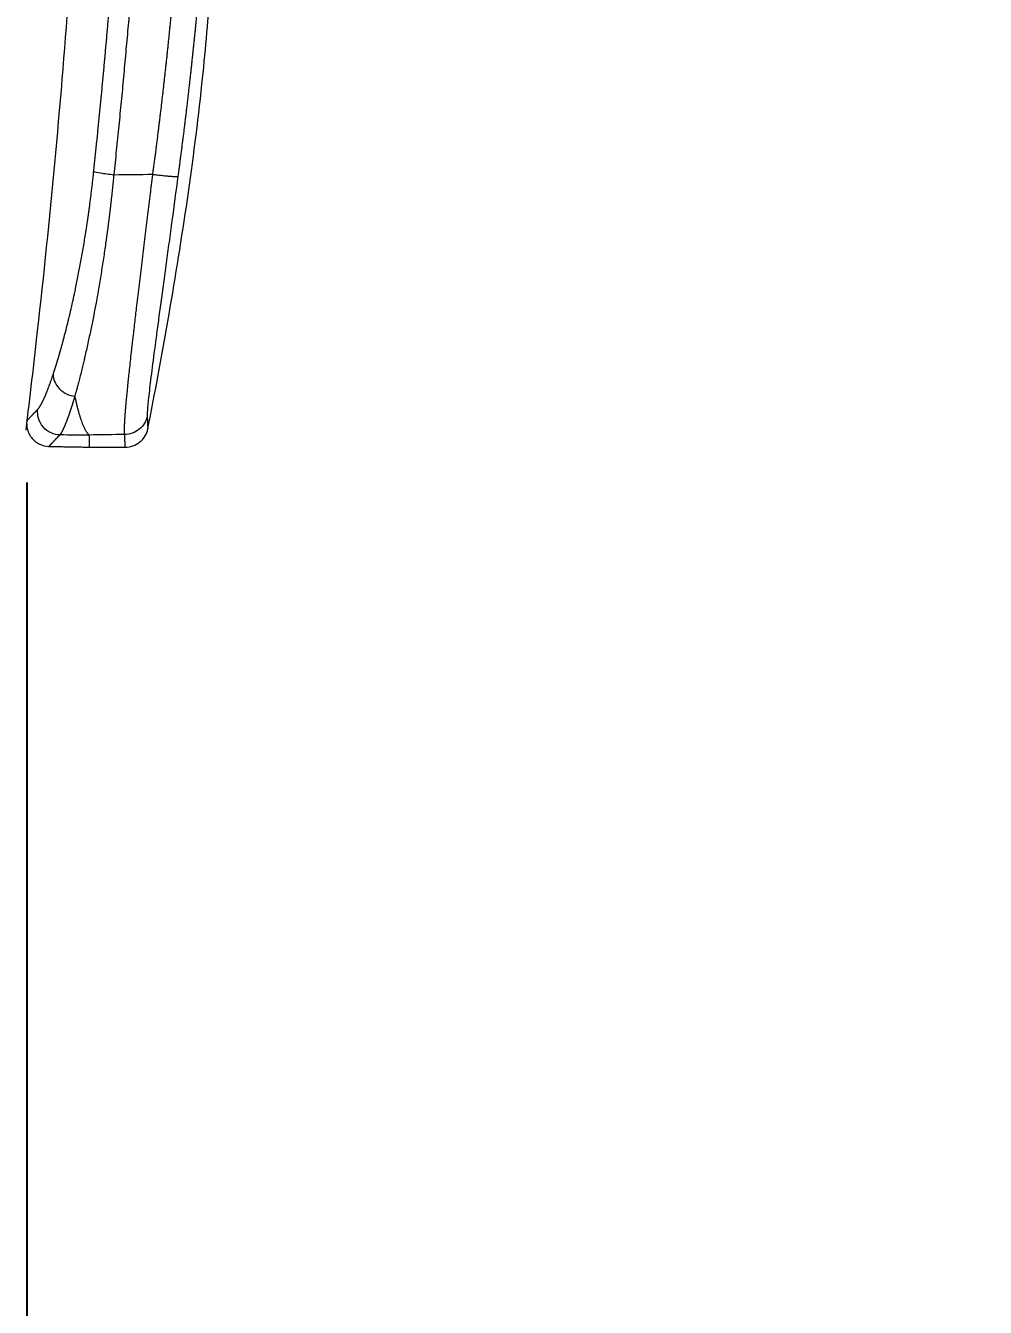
# Model space of a CAD drawing. Header units: millimetres. Extents: x 13235 to 13829, y -4257 to -3417.
# Drawn here: x 13687.37 to 13697.81, y -3964.53 to -3950.58 of the extents above; entities that cross this region are included whole.
import ezdxf

# ---------------------------------------------------------------- set-up
doc = ezdxf.new("R2010")
doc.units = ezdxf.units.MM
doc.header["$LTSCALE"] = 0.1
doc.layers.get('0').update_dxf_attribs({"lineweight": 15})
doc.layers.add('DIM', color=3, linetype='Continuous', lineweight=9)
doc.styles.add('ARIAL', font='arial.ttf')
doc.dimstyles.new('사본 ISO-25', dxfattribs={"dimtxt": 4, "dimasz": 3.5, "dimexe": 0.5, "dimexo": 0.625, "dimgap": 1.5, "dimtad": 1, "dimtih": 1, "dimtoh": 1, "dimdec": 1, "dimlfac": 4, "dimdsep": 46, "dimtxsty": 'ARIAL', "dimcen": 0, "dimclrd": 3, "dimclre": 3, "dimclrt": 3, "dimadec": 1, "dimazin": 0, "dimtfac": 1, "dimtdec": 1, "dimtmove": 0, "dimatfit": 3, "dimfxl": 1.25, "dimtfill": 1, "dimarcsym": 0})

# ---------------------------------------------------------------- blocks, each defined once
blk = doc.blocks.new('*D109')
at = {"layer": 'Defpoints', "color": 0, "transparency": 16777216}
for p in [(13687.385, -3954.93), (13734.004, -4000.12), (13734.004, -4000.12)]:
    blk.add_point(p, dxfattribs=at)
at = {"layer": 'DIM', "color": 3, "lineweight": -2, "transparency": 16777216}
for p, q in [((13687.385, -3955.555), (13687.385, -4000.62)), ((13734.004, -3999.495), (13734.004, -3999.62)), ((13690.885, -4000.12), (13702.619, -4000.12)), ((13730.504, -4000.12), (13718.77, -4000.12))]:
    blk.add_line(p, q, dxfattribs=at)
at = {"layer": 'DIM', "color": 3, "transparency": 16777216}
for points in [[(13690.885, -3999.536), (13690.885, -4000.703), (13687.385, -4000.12)], [(13730.504, -3999.536), (13730.504, -4000.703), (13734.004, -4000.12)]]:
    blk.add_solid(points, dxfattribs=at)
at = {"layer": 'DIM', "color": 3, "transparency": 16777216, "insert": (13710.694, -4000.12), "char_height": 4, "attachment_point": 5, "style": 'ARIAL', "bg_fill": 3, "box_fill_scale": 1.1, "bg_fill_color": 256, "bg_fill_true_color": 13158600, "bg_fill_transparency": 0}
blk.add_mtext('186.5', dxfattribs=at)

msp = doc.modelspace()

# ---------------------------------------------------------------- linework, layer by layer
at = {"linetype": 'Continuous', "lineweight": 13, "extrusion": (-1, -2.22045e-16, 0)}
msp.add_line((13688.064, -3955.038), (13688.064, -3955.17), dxfattribs=at)
at = {"linetype": 'Continuous', "lineweight": 18, "extrusion": (-1, -2.22045e-16, 0)}
msp.add_line((13688.064, -3955.17), (13688.458, -3955.17), dxfattribs=at)
at = {"linetype": 'Continuous', "lineweight": 18}
for points, knots in [([(13687.954, -3937.583), (13687.986, -3938.146), (13688.07, -3939.929), (13688.13, -3942.935), (13688.065, -3946.599), (13687.863, -3950.258), (13687.603, -3953.051), (13687.418, -3954.624), (13687.374, -3954.985)], [0, 0, 0, 0, 0.09703, 0.307158, 0.517296, 0.727433, 0.937571, 1, 1, 1, 1]), ([(13688.695, -3955.009), (13688.78, -3954.581), (13689.012, -3953.324), (13689.253, -3951.727), (13689.356, -3950.554), (13689.381, -3950.221)], [0, 0, 0, 0, 0.270129, 0.79263, 1, 1, 1, 1]), ([(13689.03, -3952.221), (13689.008, -3952.385), (13688.976, -3952.627), (13688.933, -3952.939), (13688.902, -3953.168), (13688.872, -3953.389), (13688.844, -3953.597), (13688.817, -3953.794), (13688.784, -3954.043), (13688.755, -3954.258), (13688.733, -3954.44), (13688.714, -3954.6), (13688.698, -3954.749), (13688.695, -3954.814), (13688.696, -3954.832)], [0, 0, 0, 0, 0.125, 0.1875, 0.25, 0.3125, 0.375, 0.4375, 0.5, 0.625, 0.6875, 0.75, 0.875, 1, 1, 1, 1]), ([(13687.386, -3954.882), (13687.383, -3954.916), (13687.386, -3954.966), (13687.412, -3955.031), (13687.443, -3955.076), (13687.482, -3955.113), (13687.542, -3955.149), (13687.591, -3955.16), (13687.625, -3955.162)], [0, 0, 0, 0, 0.238277, 0.3677, 0.499991, 0.632284, 0.76171, 1, 1, 1, 1]), ([(13688.458, -3955.17), (13688.486, -3955.17), (13688.542, -3955.161), (13688.62, -3955.118), (13688.677, -3955.05), (13688.697, -3954.997), (13688.703, -3954.969)], [0, 0, 0, 0, 0.242479, 0.500003, 0.757526, 1, 1, 1, 1])]:
    msp.add_open_spline(points, degree=3, knots=knots, dxfattribs=at)
at = {"linetype": 'Continuous', "lineweight": 13}
for points, knots in [([(13688.79, -3939.92), (13688.79, -3939.944), (13688.792, -3939.992), (13688.794, -3940.064), (13688.796, -3940.137), (13688.798, -3940.209), (13688.8, -3940.282), (13688.802, -3940.354), (13688.804, -3940.426), (13688.805, -3940.499), (13688.807, -3940.571), (13688.809, -3940.644), (13688.81, -3940.716), (13688.812, -3940.788), (13688.814, -3940.861), (13688.815, -3940.933), (13688.816, -3941.006), (13688.818, -3941.078), (13688.819, -3941.15), (13688.82, -3941.223), (13688.821, -3941.295), (13688.822, -3941.368), (13688.823, -3941.44), (13688.824, -3941.512), (13688.825, -3941.585), (13688.826, -3941.657), (13688.827, -3941.73), (13688.828, -3941.802), (13688.828, -3941.874), (13688.829, -3941.947), (13688.83, -3942.019), (13688.83, -3942.092), (13688.831, -3942.164), (13688.831, -3942.236), (13688.831, -3942.309), (13688.832, -3942.381), (13688.832, -3942.454), (13688.832, -3942.526), (13688.832, -3942.598), (13688.832, -3942.671), (13688.832, -3942.743), (13688.832, -3942.816), (13688.832, -3942.888), (13688.832, -3942.96), (13688.832, -3943.033), (13688.831, -3943.105), (13688.831, -3943.178), (13688.83, -3943.25), (13688.83, -3943.322), (13688.829, -3943.395), (13688.829, -3943.467), (13688.828, -3943.54), (13688.827, -3943.612), (13688.827, -3943.684), (13688.826, -3943.757), (13688.825, -3943.829), (13688.824, -3943.901), (13688.823, -3943.974), (13688.822, -3944.046), (13688.821, -3944.119), (13688.82, -3944.191), (13688.819, -3944.263), (13688.817, -3944.336), (13688.816, -3944.408), (13688.814, -3944.481), (13688.813, -3944.553), (13688.812, -3944.625), (13688.81, -3944.698), (13688.808, -3944.77), (13688.807, -3944.842), (13688.805, -3944.915), (13688.803, -3944.987), (13688.801, -3945.06), (13688.799, -3945.132), (13688.797, -3945.204), (13688.795, -3945.277), (13688.793, -3945.349), (13688.791, -3945.421), (13688.789, -3945.494), (13688.787, -3945.566), (13688.784, -3945.639), (13688.782, -3945.711), (13688.779, -3945.783), (13688.777, -3945.856), (13688.774, -3945.928), (13688.772, -3946), (13688.768, -3946.093), (13688.764, -3946.207), (13688.759, -3946.34), (13688.753, -3946.474), (13688.747, -3946.608), (13688.742, -3946.742), (13688.736, -3946.875), (13688.729, -3947.009), (13688.723, -3947.143), (13688.716, -3947.276), (13688.709, -3947.41), (13688.702, -3947.543), (13688.695, -3947.677), (13688.688, -3947.811), (13688.68, -3947.944), (13688.672, -3948.078), (13688.664, -3948.211), (13688.656, -3948.345), (13688.647, -3948.478), (13688.639, -3948.611), (13688.63, -3948.745), (13688.621, -3948.878), (13688.612, -3949.011), (13688.602, -3949.145), (13688.593, -3949.278), (13688.583, -3949.411), (13688.573, -3949.545), (13688.563, -3949.678), (13688.552, -3949.811), (13688.542, -3949.944), (13688.531, -3950.077), (13688.52, -3950.21), (13688.509, -3950.344), (13688.498, -3950.477), (13688.486, -3950.61), (13688.474, -3950.743), (13688.462, -3950.876), (13688.45, -3951.009), (13688.438, -3951.142), (13688.426, -3951.275), (13688.413, -3951.408), (13688.4, -3951.54), (13688.387, -3951.673), (13688.374, -3951.806), (13688.36, -3951.939), (13688.346, -3952.072), (13688.337, -3952.16), (13688.333, -3952.205)], [0, 0, 0, 0, 0.005884, 0.011767, 0.017651, 0.023534, 0.029418, 0.035301, 0.041184, 0.047067, 0.052949, 0.058832, 0.064715, 0.070597, 0.076479, 0.082362, 0.088244, 0.094126, 0.100008, 0.105889, 0.111771, 0.117653, 0.123535, 0.129416, 0.135298, 0.141179, 0.14706, 0.152942, 0.158823, 0.164704, 0.170585, 0.176467, 0.182348, 0.188229, 0.19411, 0.199991, 0.205872, 0.211753, 0.217634, 0.223515, 0.229396, 0.235277, 0.241158, 0.247039, 0.252921, 0.258802, 0.264683, 0.270564, 0.276445, 0.282326, 0.288208, 0.294089, 0.29997, 0.305852, 0.311733, 0.317615, 0.323497, 0.329378, 0.33526, 0.341142, 0.347024, 0.352906, 0.358788, 0.36467, 0.370552, 0.376435, 0.382317, 0.3882, 0.394083, 0.399966, 0.405849, 0.411732, 0.417615, 0.423498, 0.429382, 0.435265, 0.441149, 0.447033, 0.452917, 0.458802, 0.464686, 0.470571, 0.476455, 0.48234, 0.488226, 0.494111, 0.499996, 0.510879, 0.52176, 0.532641, 0.543521, 0.5544, 0.565278, 0.576155, 0.587031, 0.597907, 0.608782, 0.619656, 0.630529, 0.641402, 0.652275, 0.663146, 0.674017, 0.684888, 0.695758, 0.706627, 0.717496, 0.728364, 0.739232, 0.7501, 0.760967, 0.771834, 0.782701, 0.793567, 0.804433, 0.815299, 0.826164, 0.837029, 0.847894, 0.858759, 0.869624, 0.880489, 0.891353, 0.902218, 0.913082, 0.923947, 0.934811, 0.945676, 0.95654, 0.967405, 0.97827, 0.989135, 1, 1, 1, 1]), ([(13688.115, -3952.169), (13688.117, -3952.145), (13688.122, -3952.097), (13688.13, -3952.026), (13688.137, -3951.955), (13688.144, -3951.883), (13688.152, -3951.812), (13688.159, -3951.74), (13688.166, -3951.669), (13688.173, -3951.597), (13688.18, -3951.526), (13688.187, -3951.455), (13688.194, -3951.383), (13688.201, -3951.312), (13688.208, -3951.24), (13688.214, -3951.169), (13688.221, -3951.097), (13688.228, -3951.025), (13688.234, -3950.954), (13688.241, -3950.882), (13688.247, -3950.811), (13688.254, -3950.739), (13688.26, -3950.667), (13688.266, -3950.596), (13688.272, -3950.524), (13688.279, -3950.453), (13688.285, -3950.381), (13688.291, -3950.309), (13688.297, -3950.237), (13688.303, -3950.166), (13688.309, -3950.094), (13688.315, -3950.022), (13688.32, -3949.951), (13688.326, -3949.879), (13688.332, -3949.807), (13688.337, -3949.735), (13688.343, -3949.663), (13688.348, -3949.592), (13688.354, -3949.52), (13688.359, -3949.448), (13688.365, -3949.376), (13688.37, -3949.304), (13688.375, -3949.232), (13688.38, -3949.16), (13688.385, -3949.089), (13688.391, -3949.017), (13688.396, -3948.945), (13688.4, -3948.873), (13688.405, -3948.801), (13688.41, -3948.729), (13688.415, -3948.657), (13688.42, -3948.585), (13688.424, -3948.513), (13688.429, -3948.441), (13688.434, -3948.369), (13688.438, -3948.297), (13688.442, -3948.225), (13688.447, -3948.153), (13688.451, -3948.08), (13688.455, -3948.008), (13688.46, -3947.936), (13688.464, -3947.864), (13688.468, -3947.792), (13688.472, -3947.72), (13688.476, -3947.648), (13688.48, -3947.576), (13688.484, -3947.503), (13688.488, -3947.431), (13688.491, -3947.359), (13688.495, -3947.287), (13688.499, -3947.215), (13688.502, -3947.142), (13688.506, -3947.07), (13688.509, -3946.998), (13688.513, -3946.926), (13688.516, -3946.853), (13688.519, -3946.781), (13688.523, -3946.709), (13688.526, -3946.636), (13688.529, -3946.564), (13688.532, -3946.492), (13688.535, -3946.419), (13688.538, -3946.347), (13688.541, -3946.275), (13688.544, -3946.202), (13688.546, -3946.13), (13688.55, -3946.037), (13688.554, -3945.924), (13688.559, -3945.791), (13688.563, -3945.657), (13688.568, -3945.524), (13688.572, -3945.391), (13688.576, -3945.257), (13688.579, -3945.124), (13688.583, -3944.991), (13688.586, -3944.857), (13688.589, -3944.724), (13688.592, -3944.59), (13688.595, -3944.457), (13688.597, -3944.324), (13688.6, -3944.19), (13688.602, -3944.057), (13688.604, -3943.924), (13688.605, -3943.79), (13688.607, -3943.657), (13688.608, -3943.523), (13688.609, -3943.39), (13688.61, -3943.257), (13688.611, -3943.123), (13688.612, -3942.99), (13688.612, -3942.857), (13688.612, -3942.723), (13688.612, -3942.59), (13688.612, -3942.457), (13688.611, -3942.323), (13688.611, -3942.19), (13688.61, -3942.057), (13688.609, -3941.923), (13688.608, -3941.79), (13688.606, -3941.657), (13688.605, -3941.524), (13688.603, -3941.39), (13688.601, -3941.257), (13688.599, -3941.124), (13688.596, -3940.991), (13688.594, -3940.857), (13688.591, -3940.724), (13688.588, -3940.591), (13688.585, -3940.458), (13688.581, -3940.324), (13688.578, -3940.191), (13688.574, -3940.058), (13688.571, -3939.969), (13688.57, -3939.925)], [0, 0, 0, 0, 0.005857, 0.011715, 0.017574, 0.023433, 0.029293, 0.035153, 0.041014, 0.046875, 0.052737, 0.0586, 0.064463, 0.070327, 0.076191, 0.082056, 0.087922, 0.093788, 0.099655, 0.105522, 0.11139, 0.117259, 0.123128, 0.128997, 0.134868, 0.140739, 0.14661, 0.152482, 0.158355, 0.164228, 0.170102, 0.175976, 0.181851, 0.187727, 0.193603, 0.19948, 0.205358, 0.211236, 0.217114, 0.222994, 0.228873, 0.234754, 0.240635, 0.246517, 0.252399, 0.258282, 0.264165, 0.270049, 0.275934, 0.281819, 0.287705, 0.293591, 0.299479, 0.305366, 0.311255, 0.317143, 0.323033, 0.328923, 0.334814, 0.340705, 0.346597, 0.35249, 0.358383, 0.364277, 0.370171, 0.376066, 0.381962, 0.387858, 0.393755, 0.399652, 0.40555, 0.411449, 0.417349, 0.423248, 0.429149, 0.43505, 0.440952, 0.446854, 0.452757, 0.458661, 0.464565, 0.47047, 0.476376, 0.482282, 0.488189, 0.494096, 0.500004, 0.510886, 0.521768, 0.532649, 0.54353, 0.55441, 0.565289, 0.576168, 0.587046, 0.597923, 0.6088, 0.619677, 0.630553, 0.641428, 0.652302, 0.663176, 0.67405, 0.684923, 0.695795, 0.706667, 0.717538, 0.728409, 0.739279, 0.750148, 0.761017, 0.771886, 0.782754, 0.793621, 0.804488, 0.815354, 0.82622, 0.837085, 0.847949, 0.858814, 0.869677, 0.88054, 0.891403, 0.902265, 0.913126, 0.923987, 0.934848, 0.945708, 0.956567, 0.967426, 0.978285, 0.989143, 1, 1, 1, 1]), ([(13688.757, -3952.2), (13688.76, -3952.182), (13688.764, -3952.148), (13688.771, -3952.095), (13688.778, -3952.043), (13688.785, -3951.991), (13688.792, -3951.939), (13688.798, -3951.887), (13688.805, -3951.835), (13688.812, -3951.783), (13688.818, -3951.73), (13688.824, -3951.678), (13688.831, -3951.626), (13688.837, -3951.574), (13688.844, -3951.522), (13688.85, -3951.469), (13688.856, -3951.417), (13688.862, -3951.365), (13688.868, -3951.313), (13688.874, -3951.26), (13688.88, -3951.208), (13688.886, -3951.156), (13688.892, -3951.104), (13688.897, -3951.051), (13688.903, -3950.999), (13688.909, -3950.947), (13688.914, -3950.894), (13688.92, -3950.842), (13688.925, -3950.79), (13688.931, -3950.737), (13688.936, -3950.685), (13688.941, -3950.633), (13688.947, -3950.58), (13688.952, -3950.528), (13688.957, -3950.475), (13688.962, -3950.423), (13688.967, -3950.371), (13688.972, -3950.318), (13688.977, -3950.266), (13688.982, -3950.213), (13688.986, -3950.161), (13688.991, -3950.109), (13688.996, -3950.056), (13689, -3950.004), (13689.005, -3949.951), (13689.009, -3949.899), (13689.014, -3949.846), (13689.018, -3949.794), (13689.022, -3949.741), (13689.027, -3949.689), (13689.031, -3949.636), (13689.035, -3949.584), (13689.039, -3949.531), (13689.043, -3949.479), (13689.047, -3949.426), (13689.051, -3949.373), (13689.054, -3949.321), (13689.058, -3949.268), (13689.062, -3949.216), (13689.066, -3949.163), (13689.069, -3949.111), (13689.073, -3949.058), (13689.076, -3949.005), (13689.079, -3948.953), (13689.083, -3948.9), (13689.086, -3948.847), (13689.089, -3948.795), (13689.092, -3948.742), (13689.096, -3948.689), (13689.099, -3948.637), (13689.102, -3948.584), (13689.104, -3948.531), (13689.107, -3948.479), (13689.11, -3948.426), (13689.113, -3948.373), (13689.116, -3948.32), (13689.117, -3948.285), (13689.118, -3948.268)], [0, 0, 0, 0, 0.013321, 0.026641, 0.039961, 0.053282, 0.066602, 0.079922, 0.093243, 0.106563, 0.119883, 0.133204, 0.146524, 0.159845, 0.173165, 0.186486, 0.199807, 0.213128, 0.22645, 0.239771, 0.253093, 0.266415, 0.279737, 0.29306, 0.306382, 0.319705, 0.333029, 0.346353, 0.359677, 0.373001, 0.386326, 0.399651, 0.412977, 0.426303, 0.43963, 0.452957, 0.466284, 0.479613, 0.492941, 0.50627, 0.5196, 0.53293, 0.546261, 0.559593, 0.572925, 0.586258, 0.599592, 0.612926, 0.626261, 0.639597, 0.652933, 0.66627, 0.679608, 0.692947, 0.706286, 0.719627, 0.732968, 0.74631, 0.759653, 0.772997, 0.786342, 0.799688, 0.813035, 0.826382, 0.839731, 0.853081, 0.866432, 0.879784, 0.893136, 0.90649, 0.919845, 0.933202, 0.946559, 0.959917, 0.973277, 0.986638, 1, 1, 1, 1]), ([(13689.392, -3948.271), (13689.391, -3948.289), (13689.389, -3948.324), (13689.387, -3948.377), (13689.384, -3948.43), (13689.381, -3948.484), (13689.378, -3948.537), (13689.375, -3948.59), (13689.372, -3948.643), (13689.369, -3948.696), (13689.366, -3948.749), (13689.363, -3948.802), (13689.36, -3948.855), (13689.356, -3948.908), (13689.353, -3948.961), (13689.35, -3949.014), (13689.346, -3949.067), (13689.343, -3949.12), (13689.339, -3949.173), (13689.335, -3949.226), (13689.332, -3949.279), (13689.328, -3949.332), (13689.324, -3949.385), (13689.32, -3949.438), (13689.316, -3949.491), (13689.312, -3949.543), (13689.308, -3949.596), (13689.304, -3949.649), (13689.3, -3949.702), (13689.296, -3949.755), (13689.291, -3949.808), (13689.287, -3949.86), (13689.283, -3949.913), (13689.278, -3949.966), (13689.274, -3950.019), (13689.269, -3950.071), (13689.264, -3950.124), (13689.26, -3950.177), (13689.255, -3950.23), (13689.25, -3950.282), (13689.245, -3950.335), (13689.24, -3950.388), (13689.235, -3950.44), (13689.23, -3950.493), (13689.225, -3950.545), (13689.22, -3950.598), (13689.215, -3950.651), (13689.209, -3950.703), (13689.204, -3950.756), (13689.198, -3950.808), (13689.193, -3950.861), (13689.187, -3950.913), (13689.182, -3950.966), (13689.176, -3951.018), (13689.171, -3951.071), (13689.165, -3951.123), (13689.159, -3951.176), (13689.153, -3951.228), (13689.147, -3951.28), (13689.141, -3951.333), (13689.135, -3951.385), (13689.129, -3951.437), (13689.123, -3951.49), (13689.117, -3951.542), (13689.11, -3951.594), (13689.104, -3951.647), (13689.098, -3951.699), (13689.091, -3951.751), (13689.085, -3951.803), (13689.078, -3951.856), (13689.071, -3951.908), (13689.065, -3951.96), (13689.058, -3952.012), (13689.051, -3952.064), (13689.044, -3952.116), (13689.037, -3952.169), (13689.033, -3952.203), (13689.03, -3952.221)], [0, 0, 0, 0, 0.01341, 0.026819, 0.040225, 0.053629, 0.067031, 0.080431, 0.093829, 0.107225, 0.120618, 0.13401, 0.147399, 0.160786, 0.174171, 0.187554, 0.200935, 0.214314, 0.227691, 0.241066, 0.254438, 0.267809, 0.281177, 0.294543, 0.307907, 0.321269, 0.334629, 0.347987, 0.361343, 0.374697, 0.388049, 0.401398, 0.414746, 0.428091, 0.441435, 0.454776, 0.468115, 0.481452, 0.494787, 0.50812, 0.521451, 0.53478, 0.548107, 0.561432, 0.574754, 0.588075, 0.601394, 0.61471, 0.628025, 0.641337, 0.654647, 0.667956, 0.681262, 0.694566, 0.707868, 0.721168, 0.734466, 0.747762, 0.761056, 0.774348, 0.787638, 0.800926, 0.814212, 0.827496, 0.840777, 0.854057, 0.867335, 0.88061, 0.893884, 0.907156, 0.920425, 0.933693, 0.946958, 0.960222, 0.973483, 0.986743, 1, 1, 1, 1]), ([(13687.674, -3954.375), (13687.675, -3954.372), (13687.677, -3954.368), (13687.679, -3954.361), (13687.681, -3954.355), (13687.683, -3954.348), (13687.685, -3954.341), (13687.688, -3954.334), (13687.69, -3954.328), (13687.692, -3954.321), (13687.694, -3954.314), (13687.696, -3954.307), (13687.699, -3954.3), (13687.701, -3954.293), (13687.703, -3954.286), (13687.705, -3954.278), (13687.708, -3954.271), (13687.71, -3954.264), (13687.712, -3954.257), (13687.714, -3954.249), (13687.716, -3954.242), (13687.719, -3954.235), (13687.721, -3954.227), (13687.723, -3954.22), (13687.725, -3954.212), (13687.728, -3954.205), (13687.73, -3954.197), (13687.732, -3954.189), (13687.735, -3954.182), (13687.737, -3954.174), (13687.739, -3954.166), (13687.741, -3954.158), (13687.744, -3954.15), (13687.746, -3954.142), (13687.748, -3954.134), (13687.751, -3954.126), (13687.753, -3954.118), (13687.755, -3954.11), (13687.757, -3954.102), (13687.76, -3954.094), (13687.762, -3954.086), (13687.764, -3954.077), (13687.767, -3954.069), (13687.769, -3954.061), (13687.771, -3954.052), (13687.774, -3954.044), (13687.776, -3954.035), (13687.778, -3954.027), (13687.781, -3954.018), (13687.783, -3954.01), (13687.785, -3954.001), (13687.787, -3953.992), (13687.79, -3953.983), (13687.792, -3953.975), (13687.802, -3953.937), (13687.819, -3953.87), (13687.844, -3953.769), (13687.869, -3953.664), (13687.893, -3953.556), (13687.919, -3953.434), (13687.947, -3953.298), (13687.975, -3953.147), (13688.003, -3952.992), (13688.021, -3952.878), (13688.032, -3952.807), (13688.036, -3952.782), (13688.04, -3952.757), (13688.044, -3952.732), (13688.047, -3952.707), (13688.051, -3952.682), (13688.055, -3952.657), (13688.058, -3952.632), (13688.062, -3952.606), (13688.065, -3952.581), (13688.069, -3952.555), (13688.072, -3952.53), (13688.075, -3952.504), (13688.079, -3952.479), (13688.082, -3952.453), (13688.085, -3952.428), (13688.088, -3952.402), (13688.092, -3952.376), (13688.095, -3952.35), (13688.098, -3952.325), (13688.101, -3952.299), (13688.104, -3952.273), (13688.107, -3952.247), (13688.109, -3952.221), (13688.112, -3952.195), (13688.114, -3952.177), (13688.115, -3952.169)], [0, 0, 0, 0, 0.004777, 0.00955, 0.014321, 0.019088, 0.023852, 0.028614, 0.033373, 0.03813, 0.042884, 0.047635, 0.052384, 0.057131, 0.061875, 0.066618, 0.071358, 0.076097, 0.080834, 0.085569, 0.090302, 0.095034, 0.099765, 0.104494, 0.109221, 0.113948, 0.118673, 0.123398, 0.128121, 0.132844, 0.137566, 0.142287, 0.147008, 0.151728, 0.156448, 0.161167, 0.165887, 0.170606, 0.175325, 0.180045, 0.184764, 0.189484, 0.194204, 0.198925, 0.203646, 0.208367, 0.21309, 0.217813, 0.222537, 0.227262, 0.231988, 0.236715, 0.241444, 0.246174, 0.250905, 0.301454, 0.351662, 0.401639, 0.451496, 0.501343, 0.564181, 0.626617, 0.688884, 0.751214, 0.760863, 0.770498, 0.780121, 0.789731, 0.799331, 0.80892, 0.8185, 0.828072, 0.837637, 0.847195, 0.856748, 0.866296, 0.87584, 0.885381, 0.894921, 0.90446, 0.913999, 0.923538, 0.93308, 0.942624, 0.952172, 0.961725, 0.971283, 0.980848, 0.99042, 1, 1, 1, 1]), ([(13688.115, -3952.169), (13688.123, -3952.173), (13688.175, -3952.185), (13688.283, -3952.199), (13688.333, -3952.205)], [0, 0, 0, 0, 0.499952, 1, 1, 1, 1]), ([(13688.451, -3955.033), (13688.451, -3955.032), (13688.45, -3955.031), (13688.45, -3955.03), (13688.45, -3955.028), (13688.45, -3955.027), (13688.45, -3955.025), (13688.45, -3955.023), (13688.45, -3955.021), (13688.449, -3955.02), (13688.449, -3955.018), (13688.449, -3955.016), (13688.449, -3955.014), (13688.449, -3955.011), (13688.449, -3955.009), (13688.449, -3955.007), (13688.449, -3955.005), (13688.449, -3955.002), (13688.449, -3955), (13688.449, -3954.997), (13688.449, -3954.995), (13688.449, -3954.992), (13688.449, -3954.99), (13688.449, -3954.987), (13688.449, -3954.984), (13688.449, -3954.981), (13688.449, -3954.978), (13688.449, -3954.975), (13688.449, -3954.972), (13688.449, -3954.969), (13688.449, -3954.966), (13688.449, -3954.962), (13688.449, -3954.959), (13688.449, -3954.955), (13688.449, -3954.952), (13688.449, -3954.948), (13688.449, -3954.945), (13688.45, -3954.941), (13688.45, -3954.937), (13688.45, -3954.933), (13688.45, -3954.929), (13688.45, -3954.925), (13688.45, -3954.921), (13688.451, -3954.917), (13688.451, -3954.913), (13688.451, -3954.908), (13688.451, -3954.904), (13688.452, -3954.899), (13688.452, -3954.895), (13688.452, -3954.89), (13688.452, -3954.885), (13688.453, -3954.88), (13688.453, -3954.876), (13688.453, -3954.871), (13688.454, -3954.866), (13688.454, -3954.86), (13688.454, -3954.855), (13688.455, -3954.85), (13688.455, -3954.845), (13688.455, -3954.839), (13688.456, -3954.834), (13688.456, -3954.828), (13688.457, -3954.822), (13688.457, -3954.816), (13688.457, -3954.811), (13688.458, -3954.805), (13688.458, -3954.799), (13688.459, -3954.793), (13688.459, -3954.786), (13688.46, -3954.78), (13688.46, -3954.774), (13688.461, -3954.767), (13688.461, -3954.761), (13688.462, -3954.754), (13688.462, -3954.747), (13688.463, -3954.741), (13688.465, -3954.718), (13688.469, -3954.676), (13688.475, -3954.611), (13688.482, -3954.537), (13688.49, -3954.462), (13688.498, -3954.384), (13688.507, -3954.303), (13688.517, -3954.21), (13688.527, -3954.117), (13688.537, -3954.028), (13688.547, -3953.947), (13688.556, -3953.864), (13688.566, -3953.778), (13688.575, -3953.702), (13688.583, -3953.636), (13688.59, -3953.579), (13688.597, -3953.522), (13688.604, -3953.465), (13688.611, -3953.406), (13688.618, -3953.347), (13688.625, -3953.287), (13688.631, -3953.236), (13688.636, -3953.195), (13688.64, -3953.164), (13688.644, -3953.133), (13688.647, -3953.102), (13688.651, -3953.07), (13688.655, -3953.04), (13688.659, -3953.009), (13688.662, -3952.978), (13688.666, -3952.947), (13688.67, -3952.917), (13688.673, -3952.886), (13688.677, -3952.856), (13688.681, -3952.825), (13688.684, -3952.795), (13688.688, -3952.765), (13688.692, -3952.736), (13688.695, -3952.706), (13688.699, -3952.676), (13688.702, -3952.647), (13688.706, -3952.618), (13688.71, -3952.589), (13688.713, -3952.56), (13688.717, -3952.531), (13688.72, -3952.502), (13688.724, -3952.474), (13688.727, -3952.446), (13688.731, -3952.417), (13688.734, -3952.39), (13688.737, -3952.362), (13688.741, -3952.334), (13688.744, -3952.307), (13688.747, -3952.28), (13688.751, -3952.253), (13688.754, -3952.226), (13688.756, -3952.208), (13688.757, -3952.2)], [0, 0, 0, 0, 0.003023, 0.006055, 0.009095, 0.012144, 0.015202, 0.018268, 0.021343, 0.024426, 0.027518, 0.030619, 0.033728, 0.036846, 0.039972, 0.043107, 0.04625, 0.049402, 0.052563, 0.055732, 0.05891, 0.062096, 0.065291, 0.068494, 0.071706, 0.074927, 0.078156, 0.081393, 0.084639, 0.087894, 0.091157, 0.094428, 0.097708, 0.100997, 0.104294, 0.107599, 0.110913, 0.114235, 0.117566, 0.120905, 0.124252, 0.127608, 0.130972, 0.134345, 0.137725, 0.141114, 0.144512, 0.147918, 0.151332, 0.154754, 0.158184, 0.161623, 0.16507, 0.168524, 0.171988, 0.175459, 0.178938, 0.182426, 0.185921, 0.189425, 0.192936, 0.196456, 0.199984, 0.203519, 0.207062, 0.210614, 0.214173, 0.21774, 0.221315, 0.224898, 0.228488, 0.232086, 0.235692, 0.239306, 0.242927, 0.246556, 0.250193, 0.2795, 0.31014, 0.342107, 0.375388, 0.402372, 0.432157, 0.464737, 0.500089, 0.525189, 0.550263, 0.575297, 0.600275, 0.625183, 0.640706, 0.656259, 0.671838, 0.68744, 0.703061, 0.718696, 0.734342, 0.749994, 0.758016, 0.765987, 0.773908, 0.781778, 0.789597, 0.797365, 0.805081, 0.812745, 0.820358, 0.827919, 0.835428, 0.842885, 0.85029, 0.857643, 0.864943, 0.872192, 0.879388, 0.886531, 0.893622, 0.900661, 0.907648, 0.914582, 0.921464, 0.928294, 0.935072, 0.941797, 0.948471, 0.955093, 0.961662, 0.968181, 0.974647, 0.981062, 0.987426, 0.993739, 1, 1, 1, 1]), ([(13688.333, -3952.205), (13688.332, -3952.209), (13688.331, -3952.219), (13688.33, -3952.232), (13688.329, -3952.246), (13688.327, -3952.26), (13688.326, -3952.275), (13688.324, -3952.289), (13688.323, -3952.303), (13688.322, -3952.317), (13688.32, -3952.331), (13688.319, -3952.345), (13688.317, -3952.359), (13688.316, -3952.373), (13688.314, -3952.387), (13688.313, -3952.401), (13688.311, -3952.416), (13688.31, -3952.43), (13688.308, -3952.444), (13688.306, -3952.458), (13688.305, -3952.472), (13688.303, -3952.487), (13688.302, -3952.501), (13688.3, -3952.515), (13688.298, -3952.529), (13688.297, -3952.544), (13688.295, -3952.558), (13688.293, -3952.572), (13688.292, -3952.587), (13688.29, -3952.601), (13688.288, -3952.615), (13688.287, -3952.629), (13688.285, -3952.644), (13688.283, -3952.658), (13688.281, -3952.672), (13688.28, -3952.687), (13688.278, -3952.701), (13688.276, -3952.715), (13688.274, -3952.73), (13688.272, -3952.744), (13688.271, -3952.758), (13688.269, -3952.773), (13688.267, -3952.787), (13688.265, -3952.801), (13688.263, -3952.816), (13688.261, -3952.83), (13688.259, -3952.844), (13688.257, -3952.859), (13688.255, -3952.873), (13688.253, -3952.887), (13688.251, -3952.902), (13688.249, -3952.916), (13688.24, -3952.981), (13688.223, -3953.098), (13688.197, -3953.265), (13688.169, -3953.433), (13688.141, -3953.59), (13688.113, -3953.738), (13688.085, -3953.88), (13688.054, -3954.026), (13688.029, -3954.139), (13688.009, -3954.223), (13687.996, -3954.28), (13687.98, -3954.344), (13687.967, -3954.398), (13687.956, -3954.44), (13687.949, -3954.468), (13687.942, -3954.494), (13687.935, -3954.517), (13687.93, -3954.538), (13687.924, -3954.558), (13687.92, -3954.575), (13687.915, -3954.591), (13687.911, -3954.604), (13687.909, -3954.613), (13687.908, -3954.617)], [0, 0, 0, 0, 0.004708, 0.009425, 0.01415, 0.018883, 0.023624, 0.028374, 0.033131, 0.037897, 0.042671, 0.047453, 0.052243, 0.057041, 0.061847, 0.066661, 0.071483, 0.076313, 0.081151, 0.085997, 0.09085, 0.095712, 0.100581, 0.105458, 0.110342, 0.115234, 0.120134, 0.125042, 0.129957, 0.134879, 0.139809, 0.144747, 0.149692, 0.154644, 0.159604, 0.164571, 0.169545, 0.174527, 0.179516, 0.184512, 0.189515, 0.194525, 0.199542, 0.204567, 0.209598, 0.214636, 0.219681, 0.224733, 0.229792, 0.234858, 0.23993, 0.245009, 0.250094, 0.309237, 0.370703, 0.434456, 0.500442, 0.555525, 0.615577, 0.680559, 0.750387, 0.775144, 0.804183, 0.837484, 0.875017, 0.89218, 0.9083, 0.92338, 0.93742, 0.950425, 0.962396, 0.973336, 0.983248, 0.992135, 1, 1, 1, 1]), ([(13687.505, -3954.759), (13687.505, -3954.759), (13687.506, -3954.758), (13687.508, -3954.756), (13687.509, -3954.755), (13687.51, -3954.753), (13687.512, -3954.751), (13687.513, -3954.75), (13687.514, -3954.748), (13687.516, -3954.746), (13687.517, -3954.744), (13687.519, -3954.742), (13687.52, -3954.74), (13687.522, -3954.738), (13687.523, -3954.736), (13687.525, -3954.734), (13687.526, -3954.731), (13687.528, -3954.729), (13687.529, -3954.727), (13687.531, -3954.724), (13687.532, -3954.722), (13687.534, -3954.719), (13687.535, -3954.716), (13687.537, -3954.714), (13687.539, -3954.711), (13687.54, -3954.708), (13687.542, -3954.705), (13687.544, -3954.702), (13687.545, -3954.699), (13687.547, -3954.696), (13687.549, -3954.693), (13687.55, -3954.689), (13687.552, -3954.686), (13687.554, -3954.683), (13687.555, -3954.679), (13687.557, -3954.676), (13687.559, -3954.672), (13687.561, -3954.669), (13687.562, -3954.665), (13687.564, -3954.661), (13687.566, -3954.657), (13687.568, -3954.654), (13687.57, -3954.65), (13687.572, -3954.646), (13687.573, -3954.642), (13687.575, -3954.638), (13687.577, -3954.633), (13687.58, -3954.628), (13687.583, -3954.621), (13687.587, -3954.612), (13687.59, -3954.603), (13687.594, -3954.594), (13687.598, -3954.584), (13687.602, -3954.575), (13687.606, -3954.565), (13687.61, -3954.554), (13687.614, -3954.544), (13687.618, -3954.533), (13687.622, -3954.523), (13687.626, -3954.512), (13687.631, -3954.5), (13687.635, -3954.489), (13687.639, -3954.477), (13687.643, -3954.465), (13687.648, -3954.453), (13687.652, -3954.44), (13687.657, -3954.428), (13687.661, -3954.415), (13687.665, -3954.402), (13687.67, -3954.388), (13687.673, -3954.379), (13687.674, -3954.375)], [0, 0, 0, 0, 0.010905, 0.021806, 0.032704, 0.043599, 0.054492, 0.065382, 0.07627, 0.087156, 0.09804, 0.108923, 0.119805, 0.130686, 0.141566, 0.152446, 0.163326, 0.174206, 0.185086, 0.195966, 0.206847, 0.21773, 0.228613, 0.239499, 0.250386, 0.261275, 0.272166, 0.28306, 0.293956, 0.304856, 0.315758, 0.326664, 0.337574, 0.348488, 0.359407, 0.370329, 0.381256, 0.392189, 0.403126, 0.414069, 0.425018, 0.435972, 0.446933, 0.4579, 0.468874, 0.479854, 0.490842, 0.501837, 0.52349, 0.545131, 0.566761, 0.588383, 0.609997, 0.631606, 0.653212, 0.674817, 0.696422, 0.71803, 0.739642, 0.76126, 0.782886, 0.804522, 0.82617, 0.847832, 0.869509, 0.891203, 0.912916, 0.934651, 0.956409, 0.978191, 1, 1, 1, 1]), ([(13687.674, -3954.375), (13687.673, -3954.4), (13687.682, -3954.455), (13687.734, -3954.537), (13687.818, -3954.596), (13687.879, -3954.613), (13687.908, -3954.617)], [0, 0, 0, 0, 0.250002, 0.500005, 0.750007, 1, 1, 1, 1]), ([(13687.908, -3954.617), (13687.907, -3954.619), (13687.906, -3954.624), (13687.904, -3954.63), (13687.902, -3954.637), (13687.9, -3954.644), (13687.898, -3954.651), (13687.896, -3954.657), (13687.894, -3954.664), (13687.892, -3954.67), (13687.89, -3954.676), (13687.888, -3954.683), (13687.886, -3954.689), (13687.884, -3954.695), (13687.882, -3954.701), (13687.88, -3954.707), (13687.879, -3954.713), (13687.877, -3954.719), (13687.875, -3954.725), (13687.873, -3954.731), (13687.871, -3954.736), (13687.869, -3954.742), (13687.868, -3954.748), (13687.866, -3954.753), (13687.864, -3954.759), (13687.862, -3954.764), (13687.86, -3954.769), (13687.859, -3954.775), (13687.857, -3954.78), (13687.855, -3954.785), (13687.853, -3954.79), (13687.852, -3954.795), (13687.85, -3954.8), (13687.848, -3954.805), (13687.847, -3954.81), (13687.845, -3954.815), (13687.843, -3954.819), (13687.842, -3954.824), (13687.84, -3954.829), (13687.839, -3954.833), (13687.837, -3954.838), (13687.835, -3954.842), (13687.834, -3954.847), (13687.832, -3954.851), (13687.831, -3954.855), (13687.829, -3954.86), (13687.827, -3954.864), (13687.826, -3954.868), (13687.824, -3954.872), (13687.823, -3954.876), (13687.821, -3954.88), (13687.82, -3954.884), (13687.819, -3954.888), (13687.817, -3954.891), (13687.815, -3954.897), (13687.812, -3954.904), (13687.808, -3954.913), (13687.805, -3954.922), (13687.802, -3954.93), (13687.798, -3954.938), (13687.795, -3954.946), (13687.792, -3954.953), (13687.789, -3954.96), (13687.785, -3954.967), (13687.782, -3954.974), (13687.779, -3954.98), (13687.776, -3954.986), (13687.773, -3954.992), (13687.771, -3954.997), (13687.768, -3955.002), (13687.765, -3955.007), (13687.762, -3955.012), (13687.76, -3955.016), (13687.757, -3955.021), (13687.755, -3955.024), (13687.752, -3955.028), (13687.75, -3955.032), (13687.748, -3955.035), (13687.746, -3955.037), (13687.745, -3955.037)], [0, 0, 0, 0, 0.010056, 0.020088, 0.030095, 0.040078, 0.050036, 0.059969, 0.069878, 0.079762, 0.089621, 0.099455, 0.109265, 0.119049, 0.128809, 0.138543, 0.148252, 0.157937, 0.167596, 0.177229, 0.186838, 0.196421, 0.205979, 0.215512, 0.225019, 0.2345, 0.243957, 0.253387, 0.262792, 0.272172, 0.281526, 0.290854, 0.300157, 0.309434, 0.318686, 0.327911, 0.337111, 0.346285, 0.355434, 0.364556, 0.373653, 0.382724, 0.391769, 0.400788, 0.409782, 0.418749, 0.427691, 0.436606, 0.445496, 0.45436, 0.463197, 0.472009, 0.480795, 0.489555, 0.498289, 0.520124, 0.541882, 0.563563, 0.585165, 0.606689, 0.628133, 0.649497, 0.67078, 0.691983, 0.713104, 0.734143, 0.755099, 0.775973, 0.796763, 0.81747, 0.838092, 0.85863, 0.879083, 0.899451, 0.919733, 0.939929, 0.960039, 0.980063, 1, 1, 1, 1]), ([(13687.386, -3954.882), (13687.386, -3954.882), (13687.386, -3954.882), (13687.386, -3954.882), (13687.387, -3954.882), (13687.387, -3954.881), (13687.388, -3954.881), (13687.388, -3954.88), (13687.389, -3954.879), (13687.39, -3954.878), (13687.391, -3954.877), (13687.392, -3954.876), (13687.394, -3954.874), (13687.395, -3954.873), (13687.397, -3954.871), (13687.399, -3954.869), (13687.401, -3954.867), (13687.403, -3954.865), (13687.405, -3954.862), (13687.408, -3954.86), (13687.41, -3954.857), (13687.413, -3954.854), (13687.416, -3954.851), (13687.419, -3954.848), (13687.422, -3954.845), (13687.426, -3954.841), (13687.429, -3954.838), (13687.433, -3954.834), (13687.437, -3954.83), (13687.441, -3954.826), (13687.445, -3954.822), (13687.449, -3954.817), (13687.453, -3954.813), (13687.458, -3954.808), (13687.462, -3954.803), (13687.467, -3954.798), (13687.472, -3954.793), (13687.477, -3954.788), (13687.482, -3954.782), (13687.488, -3954.777), (13687.493, -3954.771), (13687.499, -3954.765), (13687.503, -3954.761), (13687.505, -3954.759)], [0, 0, 0, 0, 0.00014, 0.025176, 0.050208, 0.075235, 0.100258, 0.125277, 0.150293, 0.175305, 0.200314, 0.225319, 0.250322, 0.275322, 0.300319, 0.325314, 0.350307, 0.375298, 0.400287, 0.425274, 0.450261, 0.475245, 0.500229, 0.525213, 0.550195, 0.575177, 0.600159, 0.625141, 0.650123, 0.675105, 0.700088, 0.725072, 0.750057, 0.775043, 0.80003, 0.825019, 0.850009, 0.875002, 0.899996, 0.924993, 0.949993, 0.974995, 1, 1, 1, 1]), ([(13687.745, -3955.037), (13687.715, -3955.036), (13687.649, -3955.022), (13687.558, -3954.956), (13687.506, -3954.857), (13687.502, -3954.789), (13687.505, -3954.759)], [0, 0, 0, 0, 0.250008, 0.50005, 0.750091, 1, 1, 1, 1]), ([(13688.696, -3954.832), (13688.691, -3954.858), (13688.671, -3954.911), (13688.613, -3954.98), (13688.533, -3955.024), (13688.477, -3955.033), (13688.451, -3955.033)], [0, 0, 0, 0, 0.249992, 0.500008, 0.750024, 1, 1, 1, 1]), ([(13688.696, -3954.832), (13688.696, -3954.834), (13688.696, -3954.836), (13688.696, -3954.84), (13688.697, -3954.844), (13688.697, -3954.848), (13688.697, -3954.852), (13688.697, -3954.856), (13688.697, -3954.86), (13688.697, -3954.863), (13688.698, -3954.867), (13688.698, -3954.871), (13688.698, -3954.874), (13688.698, -3954.878), (13688.698, -3954.881), (13688.699, -3954.884), (13688.699, -3954.887), (13688.699, -3954.891), (13688.699, -3954.894), (13688.699, -3954.897), (13688.699, -3954.9), (13688.699, -3954.903), (13688.7, -3954.906), (13688.7, -3954.908), (13688.7, -3954.911), (13688.7, -3954.914), (13688.7, -3954.916), (13688.7, -3954.919), (13688.7, -3954.921), (13688.701, -3954.924), (13688.701, -3954.926), (13688.701, -3954.929), (13688.701, -3954.931), (13688.701, -3954.933), (13688.701, -3954.935), (13688.701, -3954.937), (13688.701, -3954.939), (13688.701, -3954.941), (13688.702, -3954.943), (13688.702, -3954.945), (13688.702, -3954.946), (13688.702, -3954.948), (13688.702, -3954.95), (13688.702, -3954.951), (13688.702, -3954.953), (13688.702, -3954.954), (13688.702, -3954.955), (13688.702, -3954.957), (13688.702, -3954.958), (13688.702, -3954.959), (13688.702, -3954.96), (13688.702, -3954.961), (13688.702, -3954.962), (13688.703, -3954.963), (13688.703, -3954.964), (13688.703, -3954.965), (13688.703, -3954.965), (13688.703, -3954.966), (13688.703, -3954.967), (13688.703, -3954.967), (13688.703, -3954.968), (13688.703, -3954.968), (13688.703, -3954.968), (13688.703, -3954.969), (13688.703, -3954.969), (13688.703, -3954.969), (13688.703, -3954.969), (13688.703, -3954.969), (13688.703, -3954.969)], [0, 0, 0, 0, 0.015187, 0.030374, 0.045559, 0.060744, 0.075927, 0.09111, 0.106292, 0.121473, 0.136654, 0.151834, 0.167013, 0.182191, 0.197369, 0.212546, 0.227723, 0.242899, 0.258075, 0.273251, 0.288426, 0.303601, 0.318775, 0.33395, 0.349124, 0.364298, 0.379472, 0.394646, 0.409819, 0.424993, 0.440167, 0.455341, 0.470515, 0.485689, 0.500863, 0.516038, 0.531213, 0.546388, 0.561564, 0.576739, 0.591916, 0.607093, 0.62227, 0.637448, 0.652626, 0.667805, 0.682985, 0.698166, 0.713347, 0.728529, 0.743712, 0.758895, 0.77408, 0.789266, 0.804452, 0.81964, 0.834828, 0.850018, 0.865209, 0.880401, 0.895594, 0.910788, 0.925984, 0.941181, 0.95638, 0.97158, 0.986781, 1, 1, 1, 1]), ([(13687.745, -3955.037), (13687.744, -3955.039), (13687.742, -3955.041), (13687.739, -3955.044), (13687.736, -3955.047), (13687.733, -3955.05), (13687.73, -3955.054), (13687.727, -3955.057), (13687.724, -3955.06), (13687.721, -3955.063), (13687.718, -3955.066), (13687.716, -3955.068), (13687.713, -3955.071), (13687.71, -3955.074), (13687.708, -3955.077), (13687.705, -3955.08), (13687.702, -3955.082), (13687.7, -3955.085), (13687.697, -3955.087), (13687.695, -3955.09), (13687.692, -3955.093), (13687.69, -3955.095), (13687.688, -3955.097), (13687.685, -3955.1), (13687.683, -3955.102), (13687.681, -3955.104), (13687.679, -3955.107), (13687.677, -3955.109), (13687.675, -3955.111), (13687.673, -3955.113), (13687.671, -3955.115), (13687.669, -3955.117), (13687.667, -3955.119), (13687.665, -3955.121), (13687.663, -3955.123), (13687.661, -3955.125), (13687.66, -3955.127), (13687.658, -3955.128), (13687.656, -3955.13), (13687.655, -3955.132), (13687.653, -3955.133), (13687.652, -3955.135), (13687.65, -3955.136), (13687.649, -3955.138), (13687.647, -3955.139), (13687.646, -3955.141), (13687.645, -3955.142), (13687.643, -3955.143), (13687.642, -3955.145), (13687.641, -3955.146), (13687.64, -3955.147), (13687.639, -3955.148), (13687.638, -3955.149), (13687.637, -3955.15), (13687.636, -3955.151), (13687.635, -3955.152), (13687.634, -3955.153), (13687.633, -3955.154), (13687.632, -3955.155), (13687.631, -3955.156), (13687.631, -3955.156), (13687.63, -3955.157), (13687.629, -3955.158), (13687.629, -3955.158), (13687.628, -3955.159), (13687.628, -3955.159), (13687.627, -3955.16), (13687.627, -3955.16), (13687.627, -3955.161), (13687.626, -3955.161), (13687.626, -3955.161), (13687.626, -3955.162), (13687.625, -3955.162), (13687.625, -3955.162), (13687.625, -3955.162), (13687.625, -3955.162), (13687.625, -3955.162), (13687.625, -3955.162)], [0, 0, 0, 0, 0.013278, 0.026558, 0.03984, 0.053123, 0.066408, 0.079694, 0.092982, 0.106273, 0.119564, 0.132858, 0.146154, 0.159451, 0.17275, 0.186051, 0.199354, 0.212659, 0.225966, 0.239275, 0.252585, 0.265898, 0.279213, 0.29253, 0.305849, 0.31917, 0.332493, 0.345818, 0.359145, 0.372475, 0.385807, 0.399141, 0.412477, 0.425815, 0.439156, 0.452499, 0.465844, 0.479192, 0.492541, 0.505894, 0.519249, 0.532606, 0.545965, 0.559327, 0.572692, 0.586059, 0.599428, 0.6128, 0.626175, 0.639552, 0.652932, 0.666314, 0.6797, 0.693087, 0.706478, 0.719871, 0.733267, 0.746666, 0.760067, 0.773471, 0.786878, 0.800288, 0.813701, 0.827117, 0.840535, 0.853957, 0.867381, 0.880809, 0.894239, 0.907672, 0.921109, 0.934548, 0.947991, 0.961436, 0.974885, 0.988337, 1, 1, 1, 1]), ([(13688.458, -3955.17), (13688.458, -3955.17), (13688.458, -3955.17), (13688.458, -3955.17), (13688.458, -3955.169), (13688.458, -3955.169), (13688.458, -3955.168), (13688.458, -3955.166), (13688.457, -3955.165), (13688.457, -3955.163), (13688.457, -3955.161), (13688.457, -3955.159), (13688.457, -3955.157), (13688.457, -3955.154), (13688.457, -3955.151), (13688.457, -3955.148), (13688.456, -3955.145), (13688.456, -3955.141), (13688.456, -3955.138), (13688.456, -3955.134), (13688.456, -3955.13), (13688.455, -3955.125), (13688.455, -3955.121), (13688.455, -3955.116), (13688.455, -3955.111), (13688.454, -3955.105), (13688.454, -3955.1), (13688.454, -3955.094), (13688.454, -3955.088), (13688.453, -3955.082), (13688.453, -3955.076), (13688.453, -3955.069), (13688.452, -3955.062), (13688.452, -3955.055), (13688.451, -3955.048), (13688.451, -3955.04), (13688.451, -3955.035), (13688.451, -3955.033)], [0, 0, 0, 0, 0.026791, 0.055617, 0.084432, 0.113234, 0.142024, 0.170802, 0.199567, 0.22832, 0.257061, 0.285789, 0.314505, 0.343209, 0.3719, 0.400579, 0.429246, 0.457901, 0.486543, 0.515173, 0.54379, 0.572396, 0.600989, 0.629569, 0.658138, 0.686694, 0.715238, 0.743769, 0.772289, 0.800796, 0.82929, 0.857773, 0.886243, 0.9147, 0.943146, 0.971579, 1, 1, 1, 1])]:
    msp.add_open_spline(points, degree=3, knots=knots, dxfattribs=at)
msp.add_open_spline([(13688.333, -3952.205), (13688.474, -3952.203), (13688.616, -3952.201), (13688.757, -3952.2)], degree=3, dxfattribs=at)
for points, weights in [([(13688.757, -3952.2), (13688.907, -3952.221), (13689.021, -3952.229), (13689.03, -3952.221)], [0.999998950099, 0.794494483482, 0.794494722613, 0.999999667492]), ([(13687.908, -3954.617), (13687.958, -3954.853), (13688.011, -3954.992), (13688.064, -3955.038)], [0.895932557518, 0.914334593798, 0.949023742024, 1.0000000022])]:
    msp.add_rational_spline(points, weights, degree=3, dxfattribs=at)
at = {"linetype": 'Continuous', "lineweight": 18}
for points, degree in [([(13688.064, -3955.038), (13687.958, -3955.04), (13687.851, -3955.039), (13687.745, -3955.037)], 3), ([(13688.451, -3955.033), (13688.322, -3955.034), (13688.193, -3955.036), (13688.064, -3955.038)], 3), ([(13687.622, -3955.162), (13688.064, -3955.17)], 1)]:
    msp.add_open_spline(points, degree=degree, dxfattribs=at)

# ---------------------------------------------------------------- next in the draw order: dimensions: what is measured, and where the dimension line sits
at = {"layer": 'DIM'}
dim = msp.add_linear_dim(base=(13734.004, -4000.12), p1=(13687.385, -3954.93), p2=(13734.004, -4000.12), dimstyle='사본 ISO-25', override={"dimtad": 0}, dxfattribs=at)
dim.commit()
dim.dimension.update_dxf_attribs({"geometry": '*D109', "text_midpoint": (13710.694, -4000.12)})

doc.saveas('drawing.dxf')
